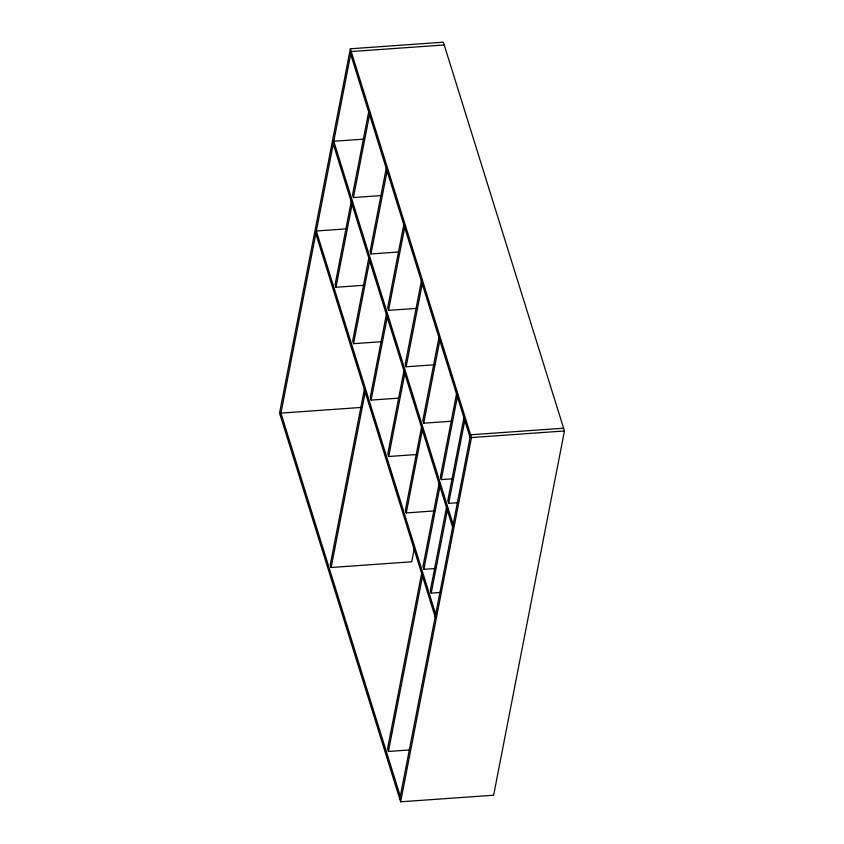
<?xml version="1.0" encoding="UTF-8"?>
<svg xmlns="http://www.w3.org/2000/svg" width="844" height="844" viewBox="0 0 844 844"><rect width="100%" height="100%" fill="white"/><g stroke="black" fill="none" stroke-linecap="round" stroke-linejoin="round"><path stroke-width="1.27" d="M350.365 48.783L279.554 413.032L400.647 801.8L493.634 795.217L564.446 430.967L443.353 42.2L350.365 48.783L471.448 437.551L400.647 801.8M280.419 415.797L351.22 51.547L444.218 44.964M351.537 200.007L335.121 284.502L335.975 287.255L364.576 285.23M368.733 111.566L352.56 194.774L353.414 197.538L380.718 195.597M335.975 287.255L352.402 202.771M353.414 197.538L369.841 113.043M369.113 256.428L352.686 340.913L353.552 343.677L382.142 341.651M386.309 167.977L370.126 251.185L370.991 253.949L398.284 252.018M353.552 343.677L369.967 259.182M370.991 253.949L387.417 169.465M364.408 389.158L330.278 564.731L331.133 567.495L411.724 561.788L414.488 547.587M331.133 567.495L365.515 390.624M386.436 314.116L370.263 397.324L371.117 400.088L398.421 398.157M403.875 224.398L387.702 307.606L388.556 310.36L417.158 308.334M371.117 400.088L387.544 315.603M388.556 310.36L404.74 227.152M404.002 370.537L387.829 453.745L388.694 456.498L415.986 454.568M421.694 279.533L405.268 364.017L406.133 366.781L434.734 364.756M388.694 456.498L405.109 372.014M406.133 366.781L422.306 283.573M421.578 426.948L405.405 510.156L406.259 512.92L434.86 510.894M439.27 335.944L422.844 420.428L423.699 423.192L452.3 421.167M406.259 512.92L422.433 429.712M423.699 423.192L440.125 338.708M421.705 573.118L387.575 748.691L388.43 751.455L409.224 749.978M439.397 482.082L422.971 566.567L423.836 569.331L435.536 568.497M456.836 392.354L440.41 476.849L441.275 479.603L452.975 478.78M388.43 751.455L422.812 574.585M423.836 569.331L440.251 484.846M441.275 479.603L457.701 395.119M446.792 505.841L430.377 590.336L431.231 593.089L440.336 592.446M464.242 416.124L447.816 500.608L448.67 503.372L457.775 502.718M431.231 593.089L447.658 508.605M448.67 503.372L464.854 420.164M399.782 799.036L470.593 434.787L563.581 428.203M363.954 139.133L333.781 141.264L453.154 524.514M346.515 228.851L316.342 230.992L435.704 614.242M362.139 407.367L280.936 413.117L400.309 796.367M471.448 437.551L564.446 430.967M350.703 54.216L470.066 437.466M333.264 143.944L452.627 527.194M315.825 233.672L435.188 616.911"/></g></svg>
